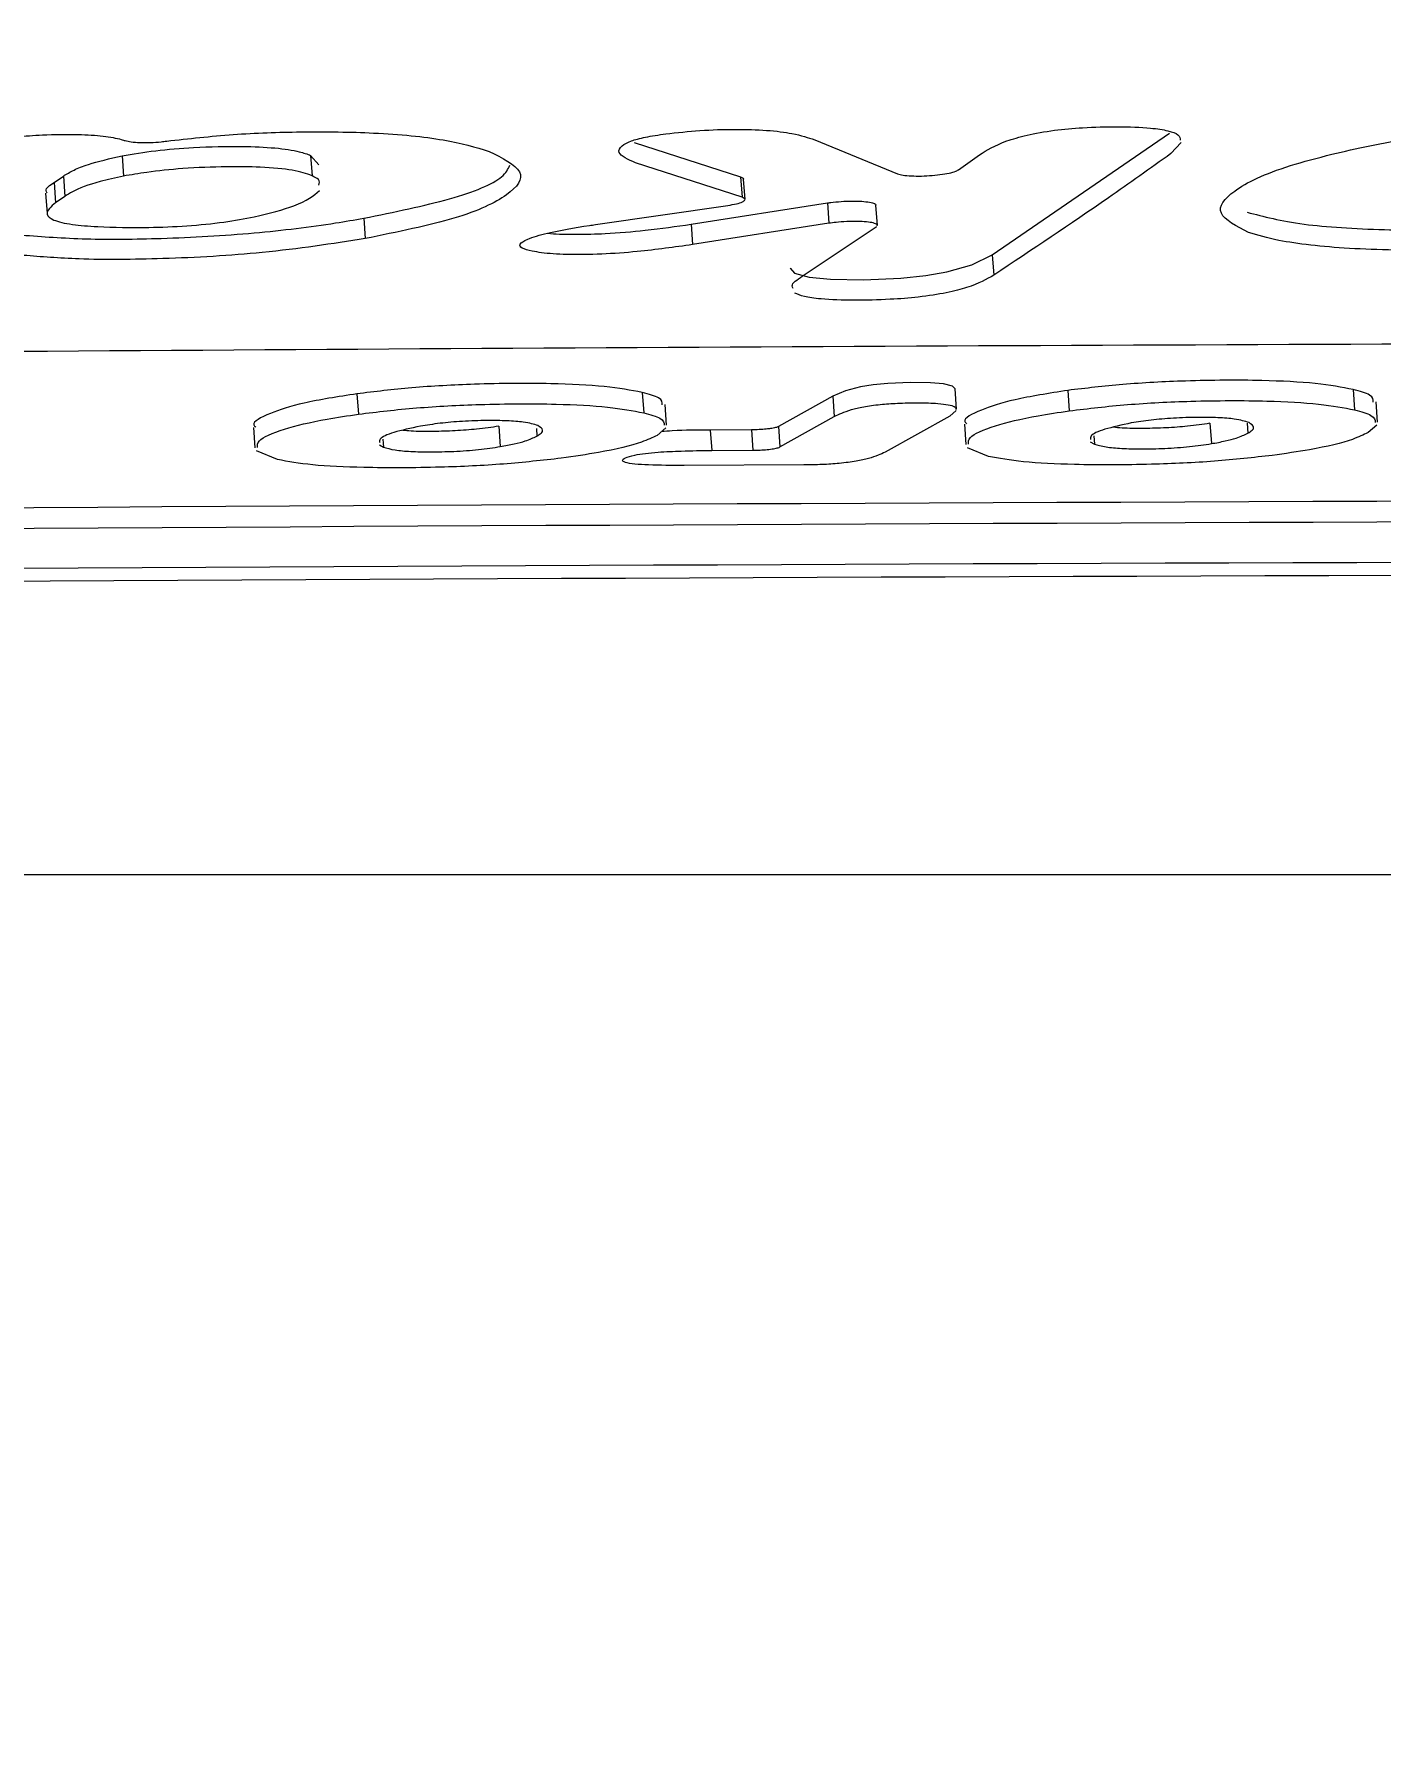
# Model space of a CAD drawing. Header units: millimetres. Extents: x -8327 to 9087, y -6583 to 5996.
# Drawn here: x 5927.18 to 5940.01, y -162.47 to -146.06 of the extents above; entities that cross this region are included whole.
import ezdxf

# ---------------------------------------------------------------- set-up
doc = ezdxf.new("R2010")
doc.units = ezdxf.units.MM
for name, color, linetype in [('DIKOM_ОБЪЕКТ', 7, 'Continuous'), ('DIKOM_РАЗМЕР_ЗОНА', 7, 'Continuous'), ('DIKOM_РАЗМЕР_ОБЪЕКТА', 7, 'Continuous')]:
    doc.layers.add(name, color=color, linetype=linetype)
doc.styles.add('style1', font='arial.ttf', dxfattribs={"width": 0.8})
doc.dimstyles.new('1-50', dxfattribs={"dimtxt": 300, "dimasz": 200, "dimexe": 100, "dimexo": 0, "dimgap": 100, "dimtad": 1, "dimtxsty": 'style1', "dimcen": 200, "dimclrd": 7, "dimclre": 7, "dimclrt": 7, "dimadec": 1, "dimazin": 2, "dimtfac": 1, "dimtmove": 0, "dimatfit": 2, "dimfxl": 0, "dimlwd": 25, "dimlwe": 18, "dimarcsym": 0})

# ---------------------------------------------------------------- blocks, each defined once
blk = doc.blocks.new('*D9')
at = {"layer": 'Defpoints', "color": 0, "transparency": 16777216}
for p in [(7087.366, 843.902), (-4957.594, 227.929), (7087.366, -4838.641)]:
    blk.add_point(p, dxfattribs=at)
at = {"layer": 'DIKOM_РАЗМЕР_ОБЪЕКТА', "color": 7, "lineweight": 18, "transparency": 16777216}
for p, q in [((7087.366, 843.902), (7087.366, -4938.641)), ((-4957.594, 227.929), (-4957.594, -4938.641))]:
    blk.add_line(p, q, dxfattribs=at)
at = {"layer": 'DIKOM_РАЗМЕР_ОБЪЕКТА', "color": 7, "lineweight": 25, "transparency": 16777216}
blk.add_line((-4757.594, -4838.641), (6887.366, -4838.641), dxfattribs=at)
at = {"layer": 'DIKOM_РАЗМЕР_ОБЪЕКТА', "color": 7, "transparency": 16777216}
for points in [[(-4757.594, -4805.308), (-4757.594, -4871.975), (-4957.594, -4838.641)], [(6887.366, -4805.308), (6887.366, -4871.975), (7087.366, -4838.641)]]:
    blk.add_solid(points, dxfattribs=at)
at = {"layer": 'DIKOM_РАЗМЕР_ОБЪЕКТА', "color": 7, "transparency": 16777216, "insert": (4098.945, -4585.469), "char_height": 300, "attachment_point": 5, "style": 'style1'}
blk.add_mtext('12040', dxfattribs=at)
blk = doc.blocks.new('*D12')
at = {"layer": 'Defpoints', "color": 0, "transparency": 16777216}
for p in [(-6501.585, 227.929), (9087.366, 227.928), (9087.366, -6483.303)]:
    blk.add_point(p, dxfattribs=at)
at = {"layer": 'DIKOM_РАЗМЕР_ЗОНА', "color": 7, "lineweight": 18, "transparency": 16777216}
for p, q in [((-6501.585, 227.929), (-6501.585, -6583.303)), ((9087.366, 227.928), (9087.366, -6583.303))]:
    blk.add_line(p, q, dxfattribs=at)
at = {"layer": 'DIKOM_РАЗМЕР_ЗОНА', "color": 7, "lineweight": 25, "transparency": 16777216}
blk.add_line((-6301.585, -6483.303), (8887.366, -6483.303), dxfattribs=at)
at = {"layer": 'DIKOM_РАЗМЕР_ЗОНА', "color": 7, "transparency": 16777216}
for points in [[(-6301.585, -6449.97), (-6301.585, -6516.637), (-6501.585, -6483.303)], [(8887.366, -6449.97), (8887.366, -6516.637), (9087.366, -6483.303)]]:
    blk.add_solid(points, dxfattribs=at)
at = {"layer": 'DIKOM_РАЗМЕР_ЗОНА', "color": 7, "transparency": 16777216, "insert": (2981.198, -6230.131), "char_height": 300, "attachment_point": 5, "style": 'style1'}
blk.add_mtext('15500', dxfattribs=at)

msp = doc.modelspace()

# ---------------------------------------------------------------- linework, layer by layer
at = {"layer": 'DIKOM_ОБЪЕКТ', "color": 7, "linetype": 'Continuous', "lineweight": 15}
for p, q in [((5936.313, -148.163), (5938.002, -147.003)), ((5932.898, -147.091), (5933.914, -147.42)), ((5934.62, -147.066), (5935.41, -147.39)), ((5935.99, -147.352), (5936.191, -147.209)), ((5938.114, -147.091), (5938.016, -147.197)), ((5928.017, -147.219), (5928.031, -147.412)), ((5929.815, -147.215), (5929.892, -147.303)), ((5929.815, -147.215), (5929.829, -147.408)), ((5933.927, -147.614), (5932.912, -147.285)), ((5927.369, -147.472), (5927.458, -147.411)), ((5927.369, -147.472), (5927.383, -147.666)), ((5927.458, -147.411), (5927.472, -147.605)), ((5933.914, -147.42), (5933.927, -147.614)), ((5933.956, -147.634), (5933.942, -147.441)), ((5927.288, -147.575), (5927.302, -147.768)), ((5927.472, -147.605), (5927.383, -147.666)), ((5932.53, -147.874), (5933.792, -147.691)), ((5933.441, -147.871), (5934.741, -147.668)), ((5934.741, -147.668), (5934.755, -147.862)), ((5935.217, -147.882), (5935.203, -147.688)), ((5930.322, -147.814), (5930.336, -148.008)), ((5934.755, -147.862), (5933.454, -148.065)), ((5933.441, -147.871), (5933.454, -148.065)), ((5934.502, -148.367), (5935.207, -147.897)), ((5935.207, -147.897), (5935.213, -147.891)), ((5936.313, -148.163), (5936.327, -148.357)), ((5930.256, -149.488), (5930.271, -149.682)), ((5932.976, -149.475), (5932.99, -149.669)), ((5934.793, -149.51), (5934.275, -149.8)), ((5934.793, -149.51), (5934.807, -149.704)), ((5935.972, -149.635), (5935.958, -149.441)), ((5937.034, -149.455), (5937.047, -149.65)), ((5939.753, -149.447), (5939.767, -149.641)), ((5933.208, -149.786), (5933.194, -149.591)), ((5935.97, -149.646), (5935.908, -149.7)), ((5939.985, -149.759), (5939.971, -149.564)), ((5929.271, -149.808), (5929.284, -150.002)), ((5931.609, -149.797), (5931.623, -149.991)), ((5931.967, -149.82), (5931.972, -149.892)), ((5933.202, -149.813), (5933.118, -149.884)), ((5934.017, -149.832), (5933.624, -149.834)), ((5933.624, -149.834), (5933.638, -150.028)), ((5934.017, -149.832), (5934.03, -150.026)), ((5934.275, -149.8), (5934.289, -149.995)), ((5934.289, -149.995), (5934.807, -149.704)), ((5935.908, -149.7), (5935.293, -150.044)), ((5936.048, -149.777), (5936.062, -149.971)), ((5938.387, -149.769), (5938.401, -149.963)), ((5938.743, -149.768), (5938.749, -149.864)), ((5939.979, -149.786), (5939.895, -149.858)), ((5930.47, -149.975), (5930.509, -149.997)), ((5930.503, -149.92), (5930.509, -149.997)), ((5936.276, -150.085), (5936.077, -150.002)), ((5937.247, -149.945), (5937.286, -149.967)), ((5937.281, -149.89), (5937.286, -149.967)), ((5929.499, -150.115), (5929.299, -150.033)), ((5934.517, -150.166), (5933.375, -150.171)), ((5933.638, -150.028), (5934.03, -150.026)), ((5854.994, -154.072), (6093.039, -154.072))]:
    msp.add_line(p, q, dxfattribs=at)
at = {"layer": 'DIKOM_ОБЪЕКТ', "color": 7, "linetype": 'Continuous', "lineweight": 15, "flags": 128}
for points in [[(5934.387, -148.29), (5934.387, -148.29), (5934.428, -148.339), (5934.567, -148.377), (5934.771, -148.396), (5935.086, -148.401), (5935.441, -148.386), (5935.68, -148.361), (5935.879, -148.326), (5936.117, -148.259), (5936.313, -148.163), (5936.313, -148.163)], [(5935.957, -149.441), (5935.958, -149.441), (5935.933, -149.414), (5935.848, -149.393), (5935.723, -149.382), (5935.532, -149.38), (5935.317, -149.388), (5935.176, -149.402), (5935.058, -149.421), (5934.912, -149.458), (5934.793, -149.51), (5934.793, -149.51)]]:
    msp.add_lwpolyline(points, dxfattribs=at)
at = {"layer": 'DIKOM_ОБЪЕКТ', "color": 7, "linetype": 'Continuous', "lineweight": 15}
for points, knots in [([(5791.793, -181.425), (5792.352, -181.186), (5794.848, -180.122), (5799.246, -177.921), (5804.978, -174.816), (5810.662, -171.385), (5816.296, -167.659), (5821.874, -163.633), (5827.393, -159.312), (5832.849, -154.7), (5838.237, -149.799), (5843.553, -144.614), (5848.793, -139.147), (5853.954, -133.405), (5859.03, -127.39), (5864.019, -121.108), (5868.917, -114.564), (5873.719, -107.761), (5878.424, -100.707), (5883.025, -93.405), (5887.522, -85.861), (5891.909, -78.082), (5896.184, -70.073), (5900.344, -61.839), (5904.386, -53.388), (5908.306, -44.726), (5912.101, -35.859), (5915.769, -26.794), (5919.309, -17.537), (5922.715, -8.096), (5925.986, 1.522), (5929.12, 11.31), (5932.114, 21.261), (5934.966, 31.368), (5937.674, 41.621), (5940.235, 52.015), (5942.649, 62.541), (5944.913, 73.191), (5947.025, 83.957), (5948.984, 94.832), (5950.788, 105.806), (5952.438, 116.872), (5953.929, 128.022), (5955.263, 139.246), (5956.437, 150.537), (5957.451, 161.886), (5958.305, 173.285), (5958.996, 184.725), (5959.526, 196.197), (5959.892, 207.693), (5960.081, 217.94), (5960.107, 224.353), (5960.117, 226.927)], [0, 0, 0, 0, 0.005877, 0.026267, 0.046664, 0.067067, 0.087475, 0.107888, 0.128305, 0.148726, 0.16915, 0.189577, 0.210006, 0.230437, 0.25087, 0.271303, 0.291737, 0.312171, 0.332606, 0.35304, 0.373475, 0.393909, 0.414343, 0.434776, 0.455209, 0.475641, 0.496073, 0.516504, 0.536935, 0.557365, 0.577794, 0.598223, 0.618652, 0.63908, 0.659507, 0.679934, 0.700361, 0.720787, 0.741213, 0.761639, 0.782064, 0.802489, 0.822914, 0.843338, 0.863763, 0.884187, 0.904611, 0.925035, 0.945458, 0.965882, 0.986306, 1, 1, 1, 1]), ([(5926.206, -147.281), (5926.294, -147.226), (5926.412, -147.153), (5926.748, -147.072), (5926.997, -147.036), (5927.294, -147.015), (5927.586, -147.011), (5927.848, -147.028), (5927.981, -147.053), (5928.036, -147.07), (5928.048, -147.074)], [0, 0, 0, 0, 0.320452, 0.424591, 0.529742, 0.621747, 0.753273, 0.860892, 0.968325, 1, 1, 1, 1]), ([(5928.443, -147.078), (5928.653, -147.055), (5929.071, -147.007), (5929.762, -146.985), (5930.472, -146.994), (5931.121, -147.058), (5931.386, -147.137), (5931.517, -147.176)], [0, 0, 0, 0, 0.171665, 0.342489, 0.540974, 0.772414, 1, 1, 1, 1]), ([(5932.912, -147.285), (5932.841, -147.254), (5932.73, -147.206), (5932.766, -147.13), (5932.854, -147.079), (5933.002, -147.038), (5933.132, -147.019), (5933.2, -147.009)], [0, 0, 0, 0, 0.374636, 0.586949, 0.735603, 0.862431, 1, 1, 1, 1]), ([(5933.2, -147.009), (5933.308, -146.997), (5933.524, -146.973), (5933.865, -146.963), (5934.173, -146.972), (5934.445, -147.007), (5934.556, -147.045), (5934.62, -147.066)], [0, 0, 0, 0, 0.185922, 0.372381, 0.559052, 0.748696, 1, 1, 1, 1]), ([(5936.191, -147.209), (5936.262, -147.164), (5936.364, -147.1), (5936.633, -147.02), (5936.886, -146.974), (5937.196, -146.946), (5937.516, -146.939), (5937.807, -146.948), (5937.997, -146.978), (5938.101, -147.018), (5938.103, -147.051), (5938.104, -147.069)], [0, 0, 0, 0, 0.226093, 0.327156, 0.429192, 0.517354, 0.626711, 0.74206, 0.823864, 0.905497, 1, 1, 1, 1]), ([(5939.549, -147.203), (5939.666, -147.176), (5939.899, -147.122), (5940.418, -147.03), (5940.859, -146.982), (5941.142, -146.952)], [0, 0, 0, 0, 0.2649038, 0.5263414, 1, 1, 1, 1]), ([(5928.017, -147.219), (5928.121, -147.201), (5928.328, -147.166), (5928.736, -147.134), (5929.134, -147.125), (5929.487, -147.14), (5929.703, -147.173), (5929.782, -147.202), (5929.815, -147.215)], [0, 0, 0, 0, 0.167121, 0.334719, 0.551299, 0.716195, 0.88151, 1, 1, 1, 1]), ([(5928.048, -147.074), (5928.065, -147.078), (5928.1, -147.087), (5928.186, -147.093), (5928.286, -147.092), (5928.375, -147.087), (5928.425, -147.081), (5928.443, -147.078)], [0, 0, 0, 0, 0.219088, 0.439356, 0.658211, 0.877926, 1, 1, 1, 1]), ([(5931.517, -147.176), (5931.643, -147.239), (5931.895, -147.365), (5931.731, -147.592), (5931.258, -147.819), (5930.642, -147.945), (5930.336, -148.008)], [0, 0, 0, 0, 0.248802, 0.497961, 0.750565, 1, 1, 1, 1]), ([(5938.016, -147.197), (5937.817, -147.339), (5937.255, -147.74), (5936.691, -148.114), (5936.327, -148.357)], [0, 0, 0, 0, 0.353605, 1, 1, 1, 1]), ([(5938.756, -147.949), (5938.641, -147.89), (5938.411, -147.772), (5938.585, -147.547), (5938.986, -147.35), (5939.412, -147.239), (5939.549, -147.203)], [0, 0, 0, 0, 0.274399, 0.548147, 0.854391, 1, 1, 1, 1]), ([(5927.458, -147.411), (5927.489, -147.392), (5927.549, -147.355), (5927.715, -147.288), (5927.902, -147.245), (5928.017, -147.219)], [0, 0, 0, 0, 0.286836, 0.55769, 1, 1, 1, 1]), ([(5929.829, -147.408), (5929.774, -147.39), (5929.665, -147.352), (5929.361, -147.324), (5928.993, -147.321), (5928.617, -147.335), (5928.273, -147.37), (5928.103, -147.4), (5928.031, -147.412)], [0, 0, 0, 0, 0.1831442, 0.367713, 0.5261057, 0.7186463, 0.8810874, 1, 1, 1, 1]), ([(5930.322, -147.814), (5930.613, -147.754), (5931.194, -147.635), (5931.645, -147.452), (5931.696, -147.345), (5931.713, -147.309)], [0, 0, 0, 0, 0.397243, 0.794204, 1, 1, 1, 1]), ([(5935.41, -147.39), (5935.426, -147.394), (5935.457, -147.404), (5935.539, -147.411), (5935.636, -147.412), (5935.741, -147.407), (5935.84, -147.395), (5935.923, -147.38), (5935.97, -147.364), (5935.985, -147.355), (5935.99, -147.352)], [0, 0, 0, 0, 0.1342867, 0.2688823, 0.4031092, 0.5375794, 0.6718196, 0.8064073, 0.9410789, 1, 1, 1, 1]), ([(5927.302, -147.574), (5927.298, -147.566), (5927.278, -147.534), (5927.33, -147.499), (5927.369, -147.472)], [0, 0, 0, 0, 0.235411, 1, 1, 1, 1]), ([(5928.031, -147.412), (5927.954, -147.429), (5927.743, -147.475), (5927.569, -147.543), (5927.494, -147.59), (5927.472, -147.605)], [0, 0, 0, 0, 0.28822, 0.782628, 1, 1, 1, 1]), ([(5929.893, -147.497), (5929.899, -147.479), (5929.908, -147.447), (5929.853, -147.421), (5929.829, -147.408)], [0, 0, 0, 0, 0.545568, 1, 1, 1, 1]), ([(5933.914, -147.42), (5933.918, -147.422), (5933.936, -147.428), (5933.939, -147.435), (5933.941, -147.441)], [0, 0, 0, 0, 0.266793, 1, 1, 1, 1]), ([(5927.383, -147.666), (5927.34, -147.703), (5927.271, -147.762), (5927.347, -147.833), (5927.522, -147.875), (5927.836, -147.9), (5928.215, -147.905), (5928.636, -147.89), (5928.993, -147.853), (5929.184, -147.818), (5929.277, -147.8)], [0, 0, 0, 0, 0.1889898, 0.297216, 0.4062786, 0.5029803, 0.6656177, 0.7783398, 0.8914586, 1, 1, 1, 1]), ([(5929.277, -147.8), (5929.417, -147.766), (5929.737, -147.687), (5929.84, -147.599), (5929.898, -147.549)], [0, 0, 0, 0, 0.439047, 1, 1, 1, 1]), ([(5933.792, -147.691), (5933.821, -147.687), (5933.878, -147.677), (5933.937, -147.658), (5933.949, -147.646), (5933.955, -147.639)], [0, 0, 0, 0, 0.332469, 0.666125, 1, 1, 1, 1]), ([(5933.953, -147.635), (5933.952, -147.63), (5933.951, -147.623), (5933.934, -147.617), (5933.927, -147.614)], [0, 0, 0, 0, 0.586696, 1, 1, 1, 1]), ([(5934.741, -147.668), (5934.751, -147.667), (5934.792, -147.661), (5934.872, -147.653), (5934.976, -147.649), (5935.071, -147.651), (5935.147, -147.66), (5935.195, -147.673), (5935.2, -147.683), (5935.202, -147.688)], [0, 0, 0, 0, 0.056506, 0.217573, 0.377753, 0.53793, 0.69809, 0.858317, 1, 1, 1, 1]), ([(5927.062, -147.974), (5927.26, -147.989), (5927.653, -148.019), (5928.437, -148.01), (5929.27, -147.963), (5929.916, -147.884), (5930.233, -147.829), (5930.322, -147.814)], [0, 0, 0, 0, 0.21053, 0.419898, 0.671284, 0.907908, 1, 1, 1, 1]), ([(5935.213, -147.882), (5935.214, -147.879), (5935.216, -147.871), (5935.182, -147.858), (5935.117, -147.848), (5935.027, -147.843), (5934.925, -147.845), (5934.83, -147.852), (5934.777, -147.859), (5934.755, -147.862)], [0, 0, 0, 0, 0.07893, 0.24037, 0.40175, 0.561911, 0.722127, 0.882361, 1, 1, 1, 1]), ([(5938.742, -147.756), (5938.901, -147.798), (5939.21, -147.88), (5940.005, -147.929), (5940.782, -147.929), (5941.417, -147.897), (5941.74, -147.862), (5941.859, -147.848)], [0, 0, 0, 0, 0.263532, 0.510117, 0.72982, 0.900121, 1, 1, 1, 1]), ([(5930.336, -148.008), (5930.019, -148.057), (5929.427, -148.149), (5928.439, -148.205), (5927.636, -148.213), (5927.247, -148.181), (5927.076, -148.168)], [0, 0, 0, 0, 0.3098117, 0.5792756, 0.8150187, 1, 1, 1, 1]), ([(5931.927, -148.128), (5931.89, -148.119), (5931.815, -148.1), (5931.8, -148.059), (5931.878, -148.009), (5932.094, -147.945), (5932.345, -147.901), (5932.511, -147.877), (5932.53, -147.874)], [0, 0, 0, 0, 0.1391893, 0.2790076, 0.4452403, 0.6524775, 0.9597468, 1, 1, 1, 1]), ([(5932.077, -147.955), (5932.085, -147.956), (5932.156, -147.966), (5932.349, -147.968), (5932.658, -147.961), (5933.044, -147.928), (5933.299, -147.891), (5933.441, -147.871)], [0, 0, 0, 0, 0.026302, 0.216786, 0.404187, 0.668814, 1, 1, 1, 1]), ([(5941.873, -148.042), (5941.665, -148.063), (5941.25, -148.106), (5940.49, -148.126), (5939.693, -148.112), (5939.071, -148.043), (5938.844, -147.976), (5938.756, -147.949)], [0, 0, 0, 0, 0.170244, 0.339448, 0.593482, 0.841814, 1, 1, 1, 1]), ([(5933.454, -148.065), (5933.284, -148.089), (5933.012, -148.128), (5932.588, -148.159), (5932.262, -148.163), (5932.043, -148.149), (5931.955, -148.133), (5931.927, -148.128)], [0, 0, 0, 0, 0.339456, 0.539167, 0.74054, 0.916093, 1, 1, 1, 1]), ([(5936.327, -148.357), (5936.257, -148.396), (5936.154, -148.455), (5935.886, -148.526), (5935.629, -148.567), (5935.315, -148.591), (5934.989, -148.598), (5934.697, -148.589), (5934.507, -148.562), (5934.457, -148.539), (5934.432, -148.527)], [0, 0, 0, 0, 0.246003, 0.358559, 0.472356, 0.56985, 0.692815, 0.821906, 0.911073, 1, 1, 1, 1]), ([(5934.414, -148.483), (5934.41, -148.475), (5934.39, -148.439), (5934.453, -148.399), (5934.502, -148.367)], [0, 0, 0, 0, 0.213281, 1, 1, 1, 1]), ([(5881.483, -149.618), (5894.095, -149.439), (5919.317, -149.079), (5957.187, -148.931), (5995.082, -149.09), (6020.363, -149.457), (6033.004, -149.64)], [0, 0, 0, 0, 0.249963, 0.499928, 0.749964, 1, 1, 1, 1]), ([(5930.256, -149.488), (5930.075, -149.516), (5929.714, -149.573), (5929.408, -149.678), (5929.246, -149.759), (5929.284, -149.799), (5929.291, -149.806)], [0, 0, 0, 0, 0.300358, 0.60027, 0.928192, 1, 1, 1, 1]), ([(5932.976, -149.475), (5932.867, -149.454), (5932.647, -149.413), (5932.075, -149.385), (5931.433, -149.39), (5930.776, -149.425), (5930.427, -149.467), (5930.256, -149.488)], [0, 0, 0, 0, 0.194866, 0.390135, 0.628664, 0.81854, 1, 1, 1, 1]), ([(5933.167, -149.594), (5933.167, -149.571), (5933.167, -149.526), (5933.038, -149.491), (5932.976, -149.475)], [0, 0, 0, 0, 0.52066, 1, 1, 1, 1]), ([(5937.034, -149.455), (5936.852, -149.484), (5936.491, -149.541), (5936.185, -149.646), (5936.024, -149.727), (5936.062, -149.767), (5936.068, -149.775)], [0, 0, 0, 0, 0.300509, 0.600444, 0.928316, 1, 1, 1, 1]), ([(5939.753, -149.447), (5939.644, -149.426), (5939.425, -149.384), (5938.852, -149.355), (5938.211, -149.359), (5937.553, -149.393), (5937.204, -149.435), (5937.034, -149.455)], [0, 0, 0, 0, 0.1947406, 0.3901197, 0.6286434, 0.8185248, 1, 1, 1, 1]), ([(5939.945, -149.567), (5939.944, -149.543), (5939.944, -149.499), (5939.815, -149.463), (5939.753, -149.447)], [0, 0, 0, 0, 0.5206115, 1, 1, 1, 1]), ([(5930.271, -149.682), (5930.451, -149.66), (5930.813, -149.617), (5931.484, -149.583), (5932.121, -149.58), (5932.675, -149.609), (5932.885, -149.649), (5932.99, -149.669)], [0, 0, 0, 0, 0.1913258, 0.3830937, 0.6221552, 0.812591, 1, 1, 1, 1]), ([(5932.99, -149.669), (5933.051, -149.686), (5933.18, -149.721), (5933.184, -149.765), (5933.186, -149.788)], [0, 0, 0, 0, 0.473778, 1, 1, 1, 1]), ([(5934.807, -149.704), (5934.852, -149.682), (5934.915, -149.651), (5935.08, -149.611), (5935.233, -149.589), (5935.42, -149.576), (5935.612, -149.572), (5935.786, -149.577), (5935.899, -149.591), (5935.963, -149.611), (5935.964, -149.627), (5935.964, -149.636)], [0, 0, 0, 0, 0.231824, 0.331876, 0.433198, 0.521285, 0.628504, 0.74119, 0.822228, 0.903188, 1, 1, 1, 1]), ([(5936.086, -149.969), (5936.085, -149.948), (5936.082, -149.891), (5936.306, -149.796), (5936.657, -149.708), (5936.945, -149.665), (5937.047, -149.65)], [0, 0, 0, 0, 0.202878, 0.533524, 0.833287, 1, 1, 1, 1]), ([(5937.047, -149.65), (5937.228, -149.628), (5937.59, -149.585), (5938.261, -149.552), (5938.898, -149.55), (5939.452, -149.58), (5939.663, -149.621), (5939.767, -149.641)], [0, 0, 0, 0, 0.191462, 0.38321, 0.622242, 0.812772, 1, 1, 1, 1]), ([(5939.767, -149.641), (5939.828, -149.658), (5939.957, -149.693), (5939.961, -149.737), (5939.964, -149.761)], [0, 0, 0, 0, 0.4738123, 1, 1, 1, 1]), ([(5929.308, -150.001), (5929.308, -149.979), (5929.305, -149.923), (5929.528, -149.828), (5929.881, -149.74), (5930.168, -149.697), (5930.271, -149.682)], [0, 0, 0, 0, 0.202964, 0.533569, 0.83337, 1, 1, 1, 1]), ([(5930.861, -149.797), (5930.77, -149.816), (5930.588, -149.855), (5930.467, -149.911), (5930.472, -149.942), (5930.473, -149.953)], [0, 0, 0, 0, 0.391317, 0.779944, 1, 1, 1, 1]), ([(5931.609, -149.797), (5931.542, -149.807), (5931.418, -149.825), (5931.192, -149.842), (5930.977, -149.848), (5930.796, -149.847), (5930.719, -149.839), (5930.693, -149.837)], [0, 0, 0, 0, 0.251148, 0.45805, 0.664766, 0.892074, 1, 1, 1, 1]), ([(5931.982, -149.791), (5931.944, -149.779), (5931.88, -149.758), (5931.691, -149.744), (5931.489, -149.741), (5931.265, -149.748), (5931.039, -149.768), (5930.921, -149.787), (5930.861, -149.797)], [0, 0, 0, 0, 0.219882, 0.366227, 0.5121, 0.678043, 0.835714, 1, 1, 1, 1]), ([(5931.972, -149.892), (5931.987, -149.882), (5932.017, -149.863), (5932.037, -149.828), (5932.003, -149.805), (5931.982, -149.791)], [0, 0, 0, 0, 0.273129, 0.546472, 1, 1, 1, 1]), ([(5933.624, -149.834), (5933.504, -149.834), (5933.35, -149.835), (5933.195, -149.845), (5933.161, -149.848)], [0, 0, 0, 0, 0.78218, 1, 1, 1, 1]), ([(5934.275, -149.8), (5934.267, -149.804), (5934.251, -149.811), (5934.206, -149.819), (5934.152, -149.825), (5934.091, -149.83), (5934.042, -149.832), (5934.018, -149.832), (5934.017, -149.832)], [0, 0, 0, 0, 0.206866, 0.424363, 0.560784, 0.77467, 0.987989, 1, 1, 1, 1]), ([(5937.638, -149.766), (5937.547, -149.786), (5937.366, -149.825), (5937.244, -149.881), (5937.249, -149.912), (5937.25, -149.923)], [0, 0, 0, 0, 0.39134, 0.780068, 1, 1, 1, 1]), ([(5938.387, -149.769), (5938.319, -149.779), (5938.195, -149.797), (5937.97, -149.814), (5937.754, -149.819), (5937.572, -149.818), (5937.493, -149.81), (5937.467, -149.807)], [0, 0, 0, 0, 0.24989, 0.455701, 0.661329, 0.887482, 1, 1, 1, 1]), ([(5938.76, -149.762), (5938.721, -149.75), (5938.658, -149.729), (5938.469, -149.714), (5938.266, -149.711), (5938.042, -149.718), (5937.816, -149.738), (5937.698, -149.757), (5937.638, -149.766)], [0, 0, 0, 0, 0.219863, 0.366208, 0.512068, 0.678018, 0.835706, 1, 1, 1, 1]), ([(5938.749, -149.864), (5938.764, -149.854), (5938.795, -149.835), (5938.814, -149.8), (5938.781, -149.777), (5938.76, -149.762)], [0, 0, 0, 0, 0.273224, 0.546508, 1, 1, 1, 1]), ([(5930.509, -149.997), (5930.541, -150.006), (5930.599, -150.024), (5930.764, -150.039), (5930.96, -150.043), (5931.185, -150.038), (5931.426, -150.021), (5931.557, -150.001), (5931.623, -149.991)], [0, 0, 0, 0, 0.185202, 0.334872, 0.484414, 0.646029, 0.820491, 1, 1, 1, 1]), ([(5931.623, -149.991), (5931.669, -149.983), (5931.761, -149.966), (5931.886, -149.932), (5931.939, -149.907), (5931.972, -149.892)], [0, 0, 0, 0, 0.279125, 0.553996, 1, 1, 1, 1]), ([(5933.118, -149.884), (5933.073, -149.906), (5932.954, -149.962), (5932.642, -150.039), (5932.327, -150.084), (5932.204, -150.102)], [0, 0, 0, 0, 0.272875, 0.718106, 1, 1, 1, 1]), ([(5934.03, -150.026), (5934.054, -150.026), (5934.1, -150.025), (5934.17, -150.02), (5934.23, -150.012), (5934.271, -150.003), (5934.284, -149.997), (5934.289, -149.995)], [0, 0, 0, 0, 0.212278, 0.425062, 0.638502, 0.853774, 1, 1, 1, 1]), ([(5937.286, -149.967), (5937.318, -149.977), (5937.376, -149.995), (5937.541, -150.01), (5937.737, -150.014), (5937.962, -150.01), (5938.204, -149.993), (5938.335, -149.973), (5938.401, -149.963)], [0, 0, 0, 0, 0.185151, 0.334744, 0.484242, 0.645812, 0.820227, 1, 1, 1, 1]), ([(5938.401, -149.963), (5938.447, -149.955), (5938.538, -149.938), (5938.663, -149.904), (5938.716, -149.879), (5938.749, -149.864)], [0, 0, 0, 0, 0.2788686, 0.5538167, 1, 1, 1, 1]), ([(5939.895, -149.858), (5939.85, -149.879), (5939.732, -149.936), (5939.42, -150.013), (5939.104, -150.058), (5938.982, -150.075)], [0, 0, 0, 0, 0.272782, 0.71809, 1, 1, 1, 1]), ([(5932.204, -150.102), (5932.025, -150.122), (5931.666, -150.163), (5930.994, -150.194), (5930.36, -150.196), (5929.807, -150.171), (5929.601, -150.134), (5929.499, -150.115)], [0, 0, 0, 0, 0.191445, 0.383355, 0.626898, 0.815911, 1, 1, 1, 1]), ([(5933.375, -150.171), (5933.258, -150.171), (5933.088, -150.17), (5932.9, -150.159), (5932.807, -150.144), (5932.779, -150.123), (5932.81, -150.099), (5932.885, -150.074), (5933.002, -150.056), (5933.155, -150.041), (5933.374, -150.031), (5933.542, -150.029), (5933.638, -150.028)], [0, 0, 0, 0, 0.184369, 0.267506, 0.351739, 0.424137, 0.513778, 0.608025, 0.674235, 0.74011, 0.851814, 1, 1, 1, 1]), ([(5935.293, -150.044), (5935.249, -150.064), (5935.186, -150.094), (5935.022, -150.131), (5934.867, -150.152), (5934.687, -150.164), (5934.575, -150.165), (5934.517, -150.166)], [0, 0, 0, 0, 0.371131, 0.536182, 0.70305, 0.847477, 1, 1, 1, 1]), ([(5938.982, -150.075), (5938.802, -150.095), (5938.443, -150.136), (5937.771, -150.166), (5937.137, -150.168), (5936.583, -150.141), (5936.377, -150.104), (5936.276, -150.085)], [0, 0, 0, 0, 0.191561, 0.383436, 0.62693, 0.816022, 1, 1, 1, 1]), ([(6032.077, -151.045), (6006.045, -150.769), (5953.976, -150.216), (5901.986, -150.76), (5875.988, -151.032)], [0, 0, 0, 0, 0.499952, 1, 1, 1, 1]), ([(5876.002, -151.227), (5901.995, -150.955), (5953.985, -150.41), (6006.054, -150.964), (6032.091, -151.24)], [0, 0, 0, 0, 0.4999535, 1, 1, 1, 1]), ([(5875.197, -151.582), (5901.192, -151.327), (5953.185, -150.818), (6005.251, -151.336), (6031.287, -151.595)], [0, 0, 0, 0, 0.499959, 1, 1, 1, 1]), ([(5874.929, -151.695), (5900.924, -151.447), (5952.918, -150.949), (6004.983, -151.455), (6031.018, -151.708)], [0, 0, 0, 0, 0.4999597, 1, 1, 1, 1])]:
    msp.add_open_spline(points, degree=3, knots=knots, dxfattribs=at)

# ---------------------------------------------------------------- dimensions: what is measured, and where the dimension line sits
at = {"layer": 'DIKOM_РАЗМЕР_ЗОНА'}
dim = msp.add_linear_dim(base=(9087.366, -6483.303), p1=(-6501.585, 227.929), p2=(9087.366, 227.928), text='15500', dimstyle='1-50', dxfattribs=at)
dim.commit()
dim.dimension.update_dxf_attribs({"geometry": '*D12', "text_midpoint": (2981.198, -6483.303), "dimtype": 160})
at = {"layer": 'DIKOM_РАЗМЕР_ОБЪЕКТА'}
dim = msp.add_linear_dim(base=(7087.366, -4838.641), p1=(-4957.594, 227.929), p2=(7087.366, 843.902), text='12040', dimstyle='1-50', dxfattribs=at)
dim.commit()
dim.dimension.update_dxf_attribs({"geometry": '*D9', "text_midpoint": (4098.945, -4838.641), "dimtype": 160})

doc.saveas('drawing.dxf')
